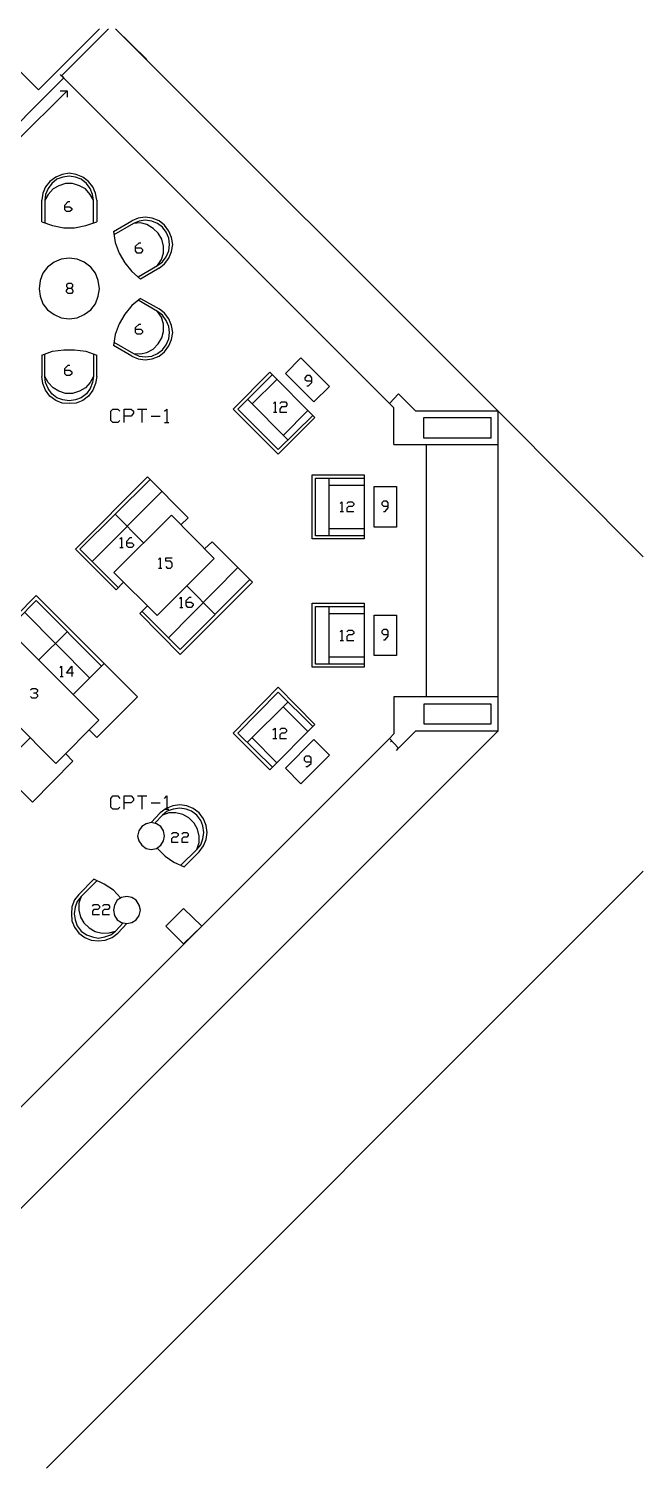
# Model space of a CAD drawing. Header units: feet. Extents: x -129 to 1418, y -45 to 813.
# Drawn here: x 1052 to 1418, y -45 to 813 of the extents above; entities that cross this region are included whole.
import ezdxf

# ---------------------------------------------------------------- set-up
doc = ezdxf.new("R2010")
doc.units = ezdxf.units.FT
doc.layers.add('4TH_FLOOR_SQUARE_FOOTAGE', color=7, linetype='CONTINUOUS')

msp = doc.modelspace()

# ---------------------------------------------------------------- linework, layer by layer
at = {"layer": '4TH_FLOOR_SQUARE_FOOTAGE', "color": 7}
for points in [[(1057.4, 776.25), (1021.07, 812.57)], [(1057.4, 776.25), (1093.72, 812.57)], [(1071.22, 784.61), (1099.18, 812.57)], [(1331.57, 584.68), (1103.36, 812.57)], [(1122, 794.25), (1103.36, 812.57)], [(930.11, 645.11), (932.36, 642.86), (1072.5, 783.32), (1071.22, 784.61)], [(932.36, 642.86), (1072.5, 783.32)], [(1071.22, 784.61), (1070.57, 785.25)], [(1071.22, 784.61), (1266.65, 589.18), (1272.11, 594.96)], [(1074.43, 775.61), (1044.54, 745.71)], [(1070.25, 775.61), (1074.43, 775.61), (1074.43, 771.75)], [(1092.11, 710.36), (1091.47, 714.53), (1089.86, 718.39), (1087.29, 721.61), (1083.75, 724.18), (1079.9, 725.78), (1075.72, 726.43), (1071.54, 725.78), (1067.68, 724.18), (1064.15, 721.61), (1061.57, 718.39), (1059.97, 714.53), (1059.32, 710.36)], [(1090.18, 710.36), (1089.54, 713.89), (1088.25, 717.43), (1086, 720.32), (1082.79, 722.89), (1079.57, 724.18), (1075.72, 724.82), (1071.86, 724.18), (1068.32, 722.89), (1065.43, 720.32), (1063.18, 717.43), (1061.57, 713.89), (1061.25, 710.36)], [(1090.18, 696.86), (1090.18, 710.36), (1088.25, 713.89), (1085.36, 717.11), (1081.82, 719.03), (1077.65, 720.32), (1073.47, 720.32), (1069.61, 719.03), (1066.07, 717.11), (1063.18, 713.89), (1061.25, 710.36)], [(1059.32, 697.5), (1059.32, 710.36)], [(1061.25, 710.36), (1061.25, 696.86)], [(1073.15, 706.5), (1076.04, 706.5), (1077.32, 705.53), (1077.32, 704.57), (1076.04, 703.61), (1074.11, 703.61), (1073.15, 704.57), (1073.15, 707.46), (1075.07, 709.71), (1076.04, 709.71)], [(1092.11, 710.36), (1092.11, 697.5)], [(1059.32, 697.5), (1065.75, 695.25), (1072.5, 693.96), (1078.93, 693.96), (1085.68, 695.25), (1092.11, 697.5)], [(1102.07, 691.71), (1113, 698.14)], [(1113.97, 696.53), (1102.4, 689.78)], [(1129.4, 669.86), (1132.61, 672.43), (1135.18, 675.96), (1136.79, 679.82), (1137.43, 684), (1136.79, 688.18), (1135.18, 692.03), (1132.61, 695.57), (1129.4, 698.14), (1125.22, 699.75), (1121.04, 700.39), (1116.86, 699.75), (1113, 698.14)], [(1128.43, 671.46), (1131.32, 673.71), (1133.57, 676.61), (1135.18, 680.14), (1135.5, 684), (1135.18, 687.86), (1133.57, 691.39), (1131.32, 694.28), (1128.43, 696.53), (1124.9, 697.82), (1121.04, 698.46), (1117.5, 697.82), (1113.97, 696.53)], [(1116.86, 664.71), (1128.43, 671.46), (1130.68, 675), (1131.97, 678.86), (1131.97, 683.03), (1131, 687.21), (1128.75, 690.75), (1125.86, 693.64), (1122, 695.89), (1118.15, 696.86), (1113.97, 696.53)], [(1102.07, 691.71), (1103.04, 685.28), (1105.61, 678.86), (1108.82, 673.07), (1113, 667.93), (1118.15, 663.43)], [(1115.25, 682.07), (1118.47, 682.07), (1119.43, 681.11), (1119.43, 680.14), (1118.47, 678.86), (1116.22, 678.86), (1115.25, 680.14), (1115.25, 683.03), (1117.5, 684.96), (1118.47, 684.96)], [(1129.4, 669.86), (1118.15, 663.43)], [(1075.07, 654.75), (1074.11, 655.71), (1074.11, 656.68), (1075.07, 657.96), (1077, 657.96), (1077.97, 658.93), (1077.97, 659.89), (1077, 660.86), (1075.07, 660.86), (1074.11, 659.89), (1074.11, 658.93), (1075.07, 657.96)], [(1077, 657.96), (1077.97, 656.68), (1077.97, 655.71), (1077, 654.75), (1075.07, 654.75)], [(1118.15, 651.86), (1113, 647.68), (1108.82, 642.53), (1105.61, 636.75), (1103.04, 630.32), (1102.07, 623.89)], [(1102.4, 625.82), (1113.97, 619.07), (1118.15, 618.75), (1122, 619.71), (1125.86, 621.64), (1128.75, 624.86), (1131, 628.39), (1131.97, 632.25), (1131.97, 636.43), (1130.68, 640.61), (1128.43, 644.14)], [(1113, 617.46), (1116.86, 615.86), (1121.04, 615.21), (1125.22, 615.86), (1129.4, 617.46), (1132.61, 620.03), (1135.18, 623.57), (1136.79, 627.43), (1137.43, 631.61), (1136.79, 635.78), (1135.18, 639.64), (1132.61, 643.18), (1129.4, 645.75)], [(1113.97, 619.07), (1117.5, 617.46), (1121.04, 617.14), (1124.9, 617.46), (1128.43, 619.07), (1131.32, 621.32), (1133.57, 624.21), (1135.18, 627.75), (1135.5, 631.61), (1135.18, 635.14), (1133.57, 638.68), (1131.32, 641.89), (1128.43, 644.14)], [(1128.43, 644.14), (1116.86, 650.89)], [(1118.15, 651.86), (1129.4, 645.75)], [(1115.25, 633.53), (1118.47, 633.53), (1119.43, 632.57), (1119.43, 631.61), (1118.47, 630.64), (1116.22, 630.64), (1115.25, 631.61), (1115.25, 634.5), (1117.5, 636.43), (1118.47, 636.43)], [(1059.32, 618.11), (1065.75, 620.36), (1072.5, 621.32), (1078.93, 621.32), (1085.68, 620.36), (1092.11, 618.11)], [(1059.32, 618.11), (1059.32, 605.25)], [(1061.25, 605.25), (1061.25, 618.75)], [(1090.18, 618.75), (1090.18, 605.25), (1088.25, 601.71), (1085.36, 598.5), (1081.82, 596.57), (1077.65, 595.28), (1073.47, 595.28), (1069.61, 596.57), (1066.07, 598.5), (1063.18, 601.71), (1061.25, 605.25)], [(1092.11, 605.25), (1092.11, 618.11)], [(1113, 617.46), (1102.07, 623.89)], [(1331.57, 584.68), (1295.25, 621)], [(1073.15, 609.11), (1076.04, 609.11), (1077.32, 608.14), (1077.32, 606.86), (1076.04, 605.89), (1074.11, 605.89), (1073.15, 606.86), (1073.15, 610.07), (1075.07, 612), (1076.04, 612)], [(1092.11, 605.25), (1091.47, 601.07), (1089.86, 597.21), (1087.29, 593.68), (1083.75, 591.11), (1079.9, 589.5), (1075.72, 589.18), (1071.54, 589.5), (1067.68, 591.11), (1064.15, 593.68), (1061.57, 597.21), (1059.97, 601.07), (1059.32, 605.25)], [(1090.18, 605.25), (1089.54, 601.71), (1088.25, 598.18), (1086, 594.96), (1082.79, 592.71), (1079.57, 591.43), (1075.72, 590.78), (1071.86, 591.43), (1068.32, 592.71), (1065.43, 594.96), (1063.18, 598.18), (1061.57, 601.71), (1061.25, 605.25)], [(1176.32, 585.96), (1196.9, 606.53)], [(1184.68, 588.86), (1199.47, 603.64)], [(1217.47, 599.78), (1218.43, 599.78), (1220.36, 601.71), (1220.36, 604.61), (1219.4, 605.89), (1217.47, 605.89), (1216.18, 604.61), (1216.18, 603.64), (1217.47, 602.68), (1220.36, 602.68)], [(1269.22, 564.75), (1331.57, 564.75), (1331.57, 584.68), (1282.4, 584.68), (1272.11, 594.96)], [(1105.93, 579.21), (1104.65, 577.93), (1101.75, 577.93), (1100.47, 579.21), (1100.47, 584.68), (1101.75, 585.96), (1104.65, 585.96), (1105.93, 584.68)], [(1108.5, 577.93), (1108.5, 585.96), (1112.68, 585.96), (1113.97, 584.68), (1113.97, 583.39), (1112.68, 581.78), (1108.5, 581.78)], [(1116.54, 585.96), (1122, 585.96)], [(1119.11, 585.96), (1119.11, 577.93)], [(1132.61, 584.68), (1133.9, 585.96), (1133.9, 577.93)], [(1200.43, 561.86), (1176.32, 585.96)], [(1206.22, 567.32), (1182.11, 591.75)], [(1197.54, 589.18), (1198.5, 590.14), (1198.5, 584.03)], [(1197.54, 584.03), (1199.47, 584.03)], [(1201.4, 589.18), (1202.36, 590.14), (1204.61, 590.14), (1205.57, 589.18), (1205.57, 588.21), (1204.61, 587.25), (1202.36, 587.25), (1201.4, 585.96), (1201.4, 584.03), (1205.57, 584.03)], [(1218.11, 585), (1203.32, 570.21)], [(1266.65, 589.18), (1269.22, 586.61)], [(1269.22, 564.75), (1269.22, 586.61)], [(1331.57, 584.68), (1418.04, 497.89)], [(1124.57, 581.78), (1130.04, 581.78)], [(1132.61, 577.93), (1135.18, 577.93)], [(1221, 582.11), (1200.43, 561.86)], [(1287.22, 568.61), (1287.22, 580.82), (1327.4, 580.82)], [(1327.4, 568.61), (1327.4, 580.82)], [(1327.4, 568.61), (1287.22, 568.61)], [(1288.82, 414.32), (1288.82, 564.75)], [(1331.57, 414.32), (1331.57, 564.75)], [(1108.18, 482.78), (1103.68, 478.28), (1079.57, 502.39), (1122.32, 545.46)], [(1082.15, 502.39), (1123.93, 543.86)], [(1142.25, 516.86), (1146.75, 521.03), (1122.32, 545.46)], [(1222.61, 510.43), (1222.61, 544.82)], [(1222.61, 544.82), (1251.54, 544.82)], [(1230.65, 510.43), (1230.65, 544.82)], [(1230.65, 540.64), (1251.54, 540.64)], [(1131, 536.78), (1089.54, 495.32)], [(1237.4, 529.71), (1238.36, 530.68), (1238.36, 524.89)], [(1237.4, 524.89), (1239.32, 524.89)], [(1241.25, 529.71), (1242.22, 530.68), (1244.47, 530.68), (1245.43, 529.71), (1245.43, 528.75), (1244.47, 527.78), (1242.22, 527.78), (1241.25, 526.82), (1241.25, 524.89), (1245.43, 524.89)], [(1263.11, 524.89), (1264.07, 524.89), (1266, 527.14), (1266, 530.03), (1265.04, 531), (1263.11, 531), (1262.15, 530.03), (1262.15, 529.07), (1263.11, 528.11), (1266, 528.11)], [(1103.04, 523.28), (1120.07, 506.25)], [(1105.93, 508.5), (1106.9, 509.46), (1106.9, 503.36)], [(1110.11, 506.25), (1113, 506.25), (1113.97, 505.28), (1113.97, 504.32), (1113, 503.36), (1111.07, 503.36), (1110.11, 504.32), (1110.11, 507.21), (1112.04, 509.46), (1113, 509.46)], [(1156.4, 502.71), (1160.9, 506.89), (1185, 482.78)], [(1251.54, 510.43), (1222.61, 510.43)], [(1251.54, 514.61), (1230.65, 514.61)], [(1082.15, 502.39), (1104.97, 479.57)], [(1105.93, 503.36), (1107.86, 503.36)], [(1129.07, 496.28), (1130.04, 497.25), (1130.04, 491.14)], [(1129.07, 491.14), (1131, 491.14)], [(1133.25, 492.11), (1134.22, 491.14), (1136.15, 491.14), (1137.11, 492.11), (1137.11, 494.03), (1136.15, 495.32), (1133.25, 495.32), (1133.25, 497.25), (1137.11, 497.25)], [(1176.32, 491.46), (1134.86, 449.68)], [(1122.32, 468.64), (1117.82, 464.14), (1141.93, 439.71), (1185, 482.78)], [(1183.4, 484.39), (1141.93, 442.61), (1119.11, 465.43)], [(1162.82, 463.5), (1145.79, 480.53)], [(1036.5, 445.82), (1032, 450.64), (1056.11, 474.75), (1116.54, 414.32), (1092.11, 390.21), (1087.61, 394.71)], [(1095, 432.64), (1056.11, 471.86), (1033.29, 449.03)], [(1141.61, 472.82), (1142.57, 473.78), (1142.57, 467.68)], [(1145.47, 470.89), (1148.36, 470.89), (1149.65, 469.93), (1149.65, 468.96), (1148.36, 467.68), (1146.43, 467.68), (1145.47, 468.96), (1145.47, 471.86), (1147.4, 473.78), (1148.36, 473.78)], [(1087.93, 425.57), (1049.04, 464.78)], [(1141.61, 467.68), (1143.54, 467.68)], [(1222.61, 433.93), (1222.61, 468.32)], [(1222.61, 468.32), (1251.54, 468.32)], [(1230.65, 433.93), (1230.65, 468.32)], [(1230.65, 464.14), (1251.54, 464.14)], [(1074.43, 453.21), (1057.4, 436.18)], [(1237.4, 453.21), (1238.36, 454.18), (1238.36, 448.07)], [(1237.4, 448.07), (1239.32, 448.07)], [(1241.25, 453.21), (1242.22, 454.18), (1244.47, 454.18), (1245.43, 453.21), (1245.43, 452.25), (1244.47, 451.28), (1242.22, 451.28), (1241.25, 450.32), (1241.25, 448.07), (1245.43, 448.07)], [(1263.11, 448.39), (1264.07, 448.39), (1266, 450.64), (1266, 453.53), (1265.04, 454.5), (1263.11, 454.5), (1262.15, 453.53), (1262.15, 452.57), (1263.11, 451.61), (1266, 451.61)], [(1251.54, 438.11), (1230.65, 438.11)], [(1073.47, 380.57), (1077.97, 376.07), (1053.86, 351.64), (993.43, 412.07), (1017.54, 436.18), (1022.36, 431.68)], [(1070.25, 431.68), (1071.22, 432.64), (1071.22, 426.53)], [(1078.29, 428.46), (1074.11, 428.46), (1077.32, 432.64), (1077.32, 426.53)], [(1096.61, 434.25), (1077.97, 415.61)], [(1251.54, 433.93), (1222.61, 433.93)], [(1070.25, 426.53), (1072.18, 426.53)], [(1052.57, 418.5), (1053.54, 419.46), (1055.79, 419.46), (1056.75, 418.5), (1056.75, 417.53), (1055.79, 416.57), (1054.5, 416.57)], [(1055.79, 416.57), (1056.75, 415.61), (1056.75, 414.64), (1055.79, 413.68), (1053.54, 413.68), (1052.57, 414.64)], [(1176.32, 392.78), (1200.43, 417.21)], [(1200.43, 417.21), (1221, 396.64)], [(1272.11, 383.78), (1282.4, 394.07), (1331.57, 394.07), (1331.57, 414.32), (1269.22, 414.32), (1269.22, 392.46)], [(1182.11, 387.32), (1206.22, 411.43)], [(1203.32, 408.53), (1218.11, 393.75)], [(1287.22, 410.14), (1287.22, 398.25), (1327.4, 398.25)], [(1327.4, 410.14), (1287.22, 410.14)], [(1327.4, 398.25), (1327.4, 410.14)], [(1197.22, 394.71), (1198.5, 395.68), (1198.5, 389.57)], [(1201.4, 394.71), (1202.36, 395.68), (1204.29, 395.68), (1205.25, 394.71), (1205.25, 393.75), (1204.29, 392.78), (1202.36, 392.78), (1201.4, 391.82), (1201.4, 389.57), (1205.25, 389.57)], [(831.43, -45.32), (1266.65, 389.57)], [(891.86, -45.32), (1331.57, 394.07)], [(1033.93, 371.57), (1052.57, 390.21)], [(1196.9, 372.53), (1176.32, 392.78)], [(1199.47, 375.11), (1184.68, 390.21)], [(1197.22, 389.57), (1199.47, 389.57)], [(1266.65, 389.57), (1269.22, 392.46)], [(1272.11, 383.78), (1266.65, 389.57)], [(1267.29, 387.64), (1267.93, 388.28)], [(1216.82, 372.86), (1217.79, 372.86), (1220.04, 374.78), (1220.04, 378), (1218.75, 378.96), (1216.82, 378.96), (1215.86, 378), (1215.86, 376.71), (1216.82, 375.75), (1220.04, 375.75)], [(1270.82, 382.5), (1272.11, 383.78)], [(1053.86, 351.64), (1077.97, 376.07)], [(1105.93, 348.75), (1104.65, 347.46), (1101.75, 347.46), (1100.47, 348.75), (1100.47, 353.89), (1101.75, 355.5), (1104.65, 355.5), (1105.93, 353.89)], [(1108.5, 347.46), (1108.5, 355.5), (1112.68, 355.5), (1113.97, 353.89), (1113.97, 352.61), (1112.68, 351.32), (1108.5, 351.32)], [(1116.54, 355.5), (1122, 355.5)], [(1119.11, 355.5), (1119.11, 347.46)], [(1132.61, 353.89), (1133.9, 355.5), (1133.9, 347.46)], [(1124.57, 351.32), (1130.04, 351.32)], [(1124.57, 339.43), (1130.04, 345.21)], [(1131.32, 343.93), (1126.82, 339.11)], [(1153.18, 322.07), (1155.75, 325.61), (1157.36, 329.46), (1158, 333.64), (1157.36, 337.82), (1155.75, 341.68), (1153.18, 345.21), (1149.65, 347.78), (1145.79, 349.39), (1141.61, 350.03), (1137.43, 349.39), (1133.57, 347.78), (1130.04, 345.21)], [(1151.9, 323.36), (1154.15, 326.25), (1155.43, 329.78), (1156.07, 333.64), (1155.43, 337.5), (1154.15, 340.71), (1151.9, 343.93), (1148.68, 346.18), (1145.47, 347.46), (1141.61, 348.11), (1137.75, 347.46), (1134.22, 346.18), (1131.32, 343.93)], [(1142.25, 314.03), (1151.9, 323.36), (1153.18, 327.53), (1153.18, 331.39), (1152.22, 335.57), (1150.29, 339.11), (1147.07, 342.32), (1143.54, 344.25), (1139.36, 345.21), (1135.18, 345.21), (1131.32, 343.93)], [(1132.61, 347.46), (1135.18, 347.46)], [(1136.79, 332.68), (1137.75, 333.64), (1139.68, 333.64), (1140.65, 332.68), (1140.65, 331.71), (1139.68, 330.75), (1137.75, 330.75), (1136.79, 329.78), (1136.79, 327.86), (1140.65, 327.86)], [(1142.9, 332.68), (1143.86, 333.64), (1145.79, 333.64), (1146.75, 332.68), (1146.75, 331.71), (1145.79, 330.75), (1143.86, 330.75), (1142.9, 329.78), (1142.9, 327.86), (1146.75, 327.86)], [(1128.11, 324.32), (1132.93, 319.5), (1138.07, 315.96), (1144.18, 313.07)], [(1153.18, 322.07), (1144.18, 313.07)], [(1062.22, -45.32), (1418.04, 310.5)], [(1081.5, 296.68), (1090.5, 305.68)], [(1092.43, 305.03), (1082.79, 295.39), (1081.5, 291.53), (1081.5, 287.36), (1082.47, 283.18), (1084.4, 279.64), (1087.61, 276.75), (1091.15, 274.5), (1095.32, 273.53), (1099.5, 273.86), (1103.36, 274.82)], [(1106.57, 294.43), (1102.07, 299.25), (1096.61, 302.78), (1090.5, 305.68)], [(1081.5, 296.68), (1078.93, 293.46), (1077.32, 289.28), (1077, 285.11), (1077.32, 280.93), (1078.93, 277.07), (1081.5, 273.53), (1085.04, 270.96), (1088.9, 269.36), (1093.07, 269.03), (1097.25, 269.36), (1101.43, 270.96), (1104.65, 273.53)], [(1082.79, 295.39), (1080.54, 292.5), (1079.25, 288.96), (1078.61, 285.11), (1079.25, 281.57), (1080.54, 278.03), (1082.79, 274.82), (1086, 272.57), (1089.54, 271.28), (1093.07, 270.64), (1096.93, 271.28), (1100.47, 272.57), (1103.36, 274.82)], [(1089.54, 289.61), (1090.5, 290.57), (1092.75, 290.57), (1093.72, 289.61), (1093.72, 288.64), (1092.75, 287.68), (1090.5, 287.68), (1089.54, 286.71), (1089.54, 284.78), (1093.72, 284.78)], [(1095.65, 289.61), (1096.61, 290.57), (1098.86, 290.57), (1099.82, 289.61), (1099.82, 288.64), (1098.86, 287.68), (1096.61, 287.68), (1095.65, 286.71), (1095.65, 284.78), (1099.82, 284.78)], [(1103.36, 274.82), (1107.86, 279.64)], [(1110.11, 279.32), (1104.65, 273.53)]]:
    msp.add_lwpolyline(points, dxfattribs=at)
for points in [[(1093.72, 657.64), (1093.07, 662.46), (1091.47, 666.96), (1088.57, 670.5), (1084.72, 673.39), (1080.54, 675.32), (1075.72, 675.96), (1070.9, 675.32), (1066.72, 673.39), (1062.86, 670.5), (1059.97, 666.96), (1058.36, 662.46), (1057.72, 657.64), (1058.36, 653.14), (1059.97, 648.64), (1062.86, 645.11), (1066.72, 642.21), (1070.9, 640.28), (1075.72, 639.64), (1080.54, 640.28), (1084.72, 642.21), (1088.57, 645.11), (1091.47, 648.64), (1093.07, 653.14), (1093.72, 657.64), (1093.72, 657.64)], [(1204.61, 607.18), (1213.93, 616.5), (1230.97, 599.46), (1221.65, 590.14), (1204.61, 607.18), (1204.61, 607.18)], [(1195.29, 607.82), (1222.29, 580.82), (1200.43, 558.96), (1173.43, 585.96), (1195.29, 607.82), (1195.29, 607.82)], [(1251.54, 546.75), (1251.54, 508.5), (1220.68, 508.5), (1220.68, 546.75), (1251.54, 546.75), (1251.54, 546.75)], [(1257.65, 539.68), (1270.82, 539.68), (1270.82, 515.57), (1257.65, 515.57), (1257.65, 539.68), (1257.65, 539.68)], [(1136.79, 522.64), (1162.18, 496.93), (1128.11, 462.86), (1102.4, 488.57), (1136.79, 522.64), (1136.79, 522.64)], [(1251.54, 470.25), (1251.54, 432), (1220.68, 432), (1220.68, 470.25), (1251.54, 470.25), (1251.54, 470.25)], [(1257.65, 463.18), (1270.82, 463.18), (1270.82, 439.07), (1257.65, 439.07), (1257.65, 463.18), (1257.65, 463.18)], [(1093.4, 400.5), (1067.68, 374.78), (1016.57, 425.89), (1042.29, 451.61), (1093.4, 400.5), (1093.4, 400.5)], [(1222.29, 397.93), (1195.29, 370.93), (1173.43, 392.78), (1200.43, 420.11), (1222.29, 397.93), (1222.29, 397.93)], [(1221.65, 388.93), (1230.97, 379.61), (1213.93, 362.57), (1204.61, 371.89), (1221.65, 388.93), (1221.65, 388.93)], [(1124.57, 339.43), (1121.68, 338.78), (1119.11, 337.18), (1117.18, 334.61), (1116.54, 331.39), (1117.18, 328.5), (1119.11, 325.93), (1121.68, 324), (1124.57, 323.36), (1127.79, 324), (1130.36, 325.93), (1131.97, 328.5), (1132.61, 331.39), (1131.97, 334.61), (1130.36, 337.18), (1127.79, 338.78), (1124.57, 339.43), (1124.57, 339.43)], [(1110.11, 279.32), (1113, 279.96), (1115.57, 281.57), (1117.5, 284.14), (1118.15, 287.36), (1117.5, 290.25), (1115.57, 293.14), (1113, 294.75), (1110.11, 295.39), (1106.9, 294.75), (1104.32, 293.14), (1102.72, 290.25), (1102.07, 287.36), (1102.72, 284.14), (1104.32, 281.57), (1106.9, 279.96), (1110.11, 279.32), (1110.11, 279.32)], [(1143.86, 267.11), (1133.25, 277.71), (1143.86, 288.32), (1154.79, 277.71), (1143.86, 267.11), (1143.86, 267.11)]]:
    msp.add_lwpolyline(points, close=True, dxfattribs=at)

doc.saveas('drawing.dxf')
